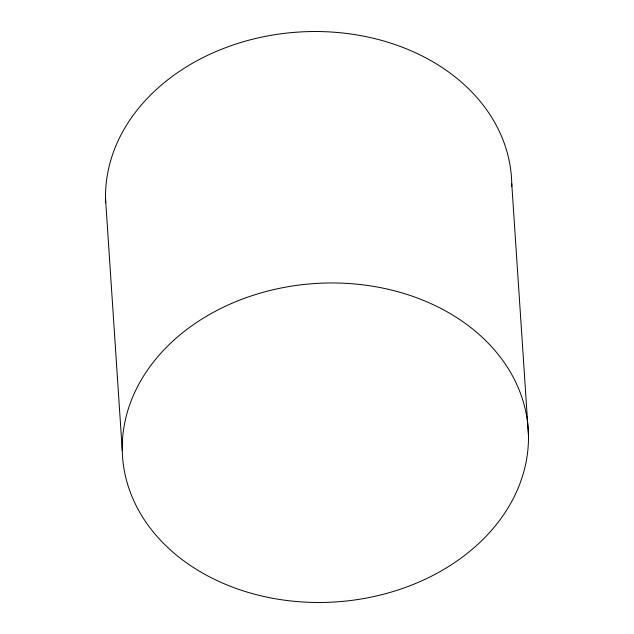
<?xml version="1.0" encoding="UTF-8"?>
<svg xmlns="http://www.w3.org/2000/svg" width="634" height="634" viewBox="0 0 634 634"><rect width="100%" height="100%" fill="white"/><g stroke="black" fill="none" stroke-linecap="round" stroke-linejoin="round"><path stroke-width="0.95" d="M511.749 183.646L528.455 435.09A203.3 159.546 -3.8 0 1 226.512 584.738A203.3 159.546 -3.8 0 1 221.084 308.338A203.3 159.546 -3.8 0 1 528.455 435.09M105.545 198.91L122.251 450.354M105.68 202.761A203.3 159.546 -3.8 0 1 304.899 31.724A203.3 159.546 -3.8 0 1 511.773 186.539"/></g></svg>
